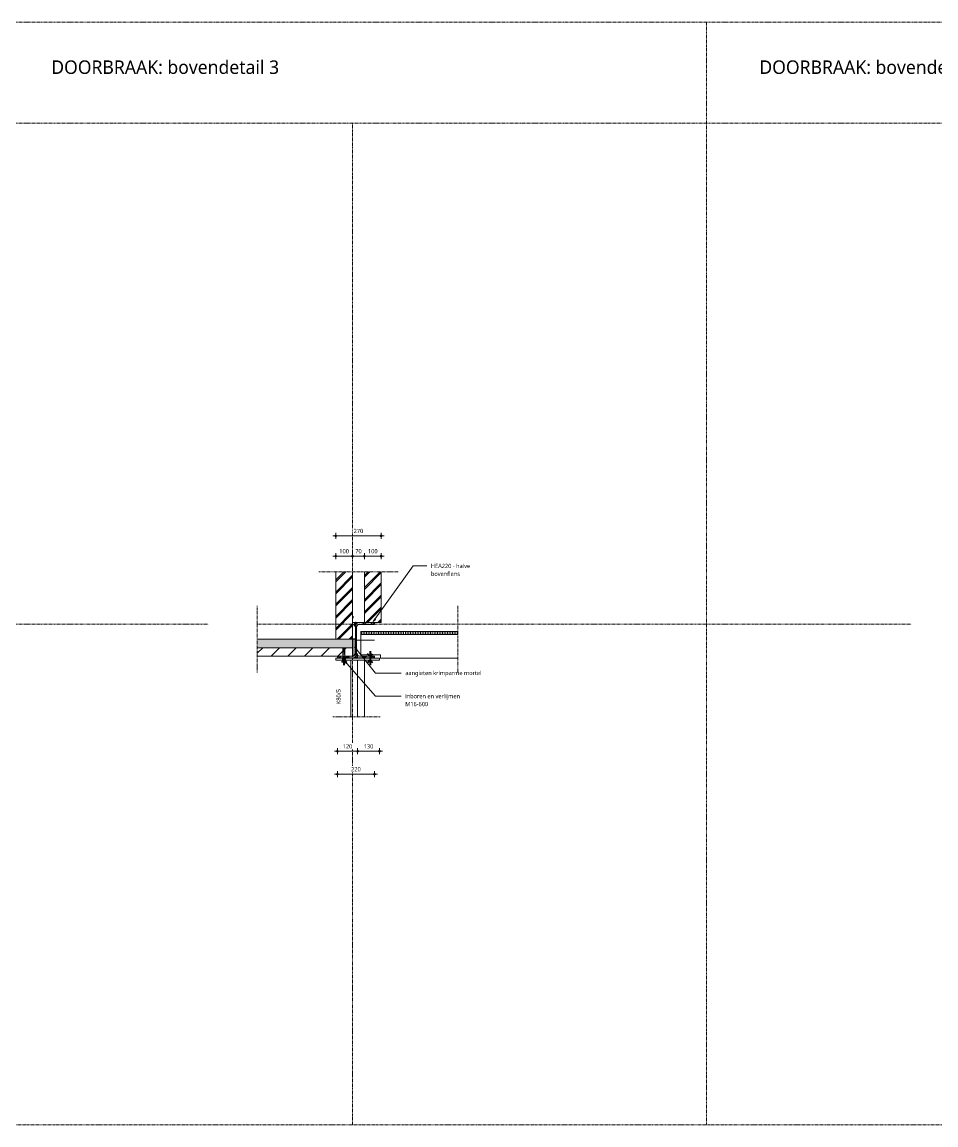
# Model space of a CAD drawing. Header units: millimetres. Extents: x -14163 to 55687, y -143 to 37302.
# Drawn here: x 9627 to 15047, y 14362 to 20902 of the extents above; entities that cross this region are included whole.
import ezdxf

# ---------------------------------------------------------------- set-up
doc = ezdxf.new("R2010")
doc.units = ezdxf.units.MM
doc.linetypes.add('MV_center', pattern=[15, 6, -3, 3, -3])
doc.linetypes.add('MV_hartlijn_staal', pattern=[6.6, 5, -0.8, 0, -0.8])
for name, color, linetype, lineweight in [('A-ANNO-DIMS', 211, 'Continuous', 13), ('A-ANNO-DIMS-10', 211, 'Continuous', 13), ('A-DETL', 90, 'Continuous', 13), ('A-DETL-GENF', 92, 'Continuous', 18), ('G-ANNO-TEXT', 231, 'Continuous', 13)]:
    doc.layers.add(name, color=color, linetype=linetype, lineweight=lineweight)
doc.styles.add('Segoe UI_3', font='segoeui.ttf', dxfattribs={"height": 25})
doc.styles.add('Segoe UI_5', font='segoeui.ttf', dxfattribs={"height": 80})
doc.dimstyles.new('2_5_mm', dxfattribs={"dimscale": 304.8, "dimtxt": 26.184099, "dimasz": 0.032808, "dimexe": 0.059055, "dimexo": 0.0625, "dimgap": 0.029528, "dimtad": 1, "dimdec": 0, "dimzin": 0, "dimdsep": 46, "dimtxsty": 'Segoe UI_3', "dimblk1": 'DOTBLANK', "dimblk2": 'DOTBLANK', "dimsah": 1, "dimcen": 0.09, "dimdle": 0.059055, "dimazin": 0, "dimtfac": 1, "dimtdec": 4, "dimtix": 1, "dimtmove": 0, "dimatfit": 3, "dimfxl": 0.059055, "dimfxlon": 1, "dimtvp": 1, "dimtfill": 1, "dimtolj": 1, "dimtzin": 0, "dimarcsym": 2})
pattern_1 = [(45, (0, 0), (-35.92102, 35.92102), []), (45, (10.16, 0), (-35.92102, 35.92102), [])]

# ---------------------------------------------------------------- blocks, each defined once
blk = doc.blocks.new('28 Staalprofielen- IPE_HEA_HEB 2d - HEA220-V67-Details Constructie')
at = {"layer": 'A-DETL-GENF', "lineweight": 13}
h = blk.add_hatch(dxfattribs=at)
h.set_pattern_fill('FP_148', color=256, style=0, pattern_type=2)
h.set_pattern_definition([(45, (-11607.01, -17236.05), (-25.14472, 25.14472), []), (45, (-11607.01, -17197.95), (-25.14472, 25.14472), [])])
h.paths.add_polyline_path([(110, -105), (110, -94), (21, -93.9), (16.8, -93.4), (12.5, -91.6), (8.8, -88.7), (5.9, -85), (4.1, -80.7), (3.5, -76), (3.5, 76), (4.1, 80.7), (5.9, 85), (8.8, 88.7), (12.5, 91.6), (16.8, 93.4), (21.5, 94), (110, 94), (110, 105), (-20, 105), (-20, 93.8), (-16.8, 93.4), (-12.5, 91.6), (-8.8, 88.7), (-5.9, 85), (-4.1, 80.7), (-3.5, 76), (-3.5, -76), (-4.1, -80.7), (-5.9, -85), (-8.8, -88.7), (-12.5, -91.6), (-13.9, -92.2), (-15.6, -93), (-20, -94), (-110, -94), (-110, -105), (-20, -105)])
at = {"layer": 'A-DETL-GENF'}
for p, q in [((50, 105), (-20, 105)), ((50, 105), (-20, 105)), ((-3.5, 76), (-3.5, 6)), ((-3.5, 76), (-3.5, 6)), ((3.5, -76), (3.5, 76)), ((3.5, 76), (3.5, -76)), ((21.5, 94), (110, 94)), ((110, 94), (21.5, 94)), ((110, 94), (110, 105)), ((110, 105), (110, 94)), ((-3.5, 0), (110, 0)), ((-110, -94), (-110, -105)), ((-110, -105), (-110, -94)), ((-110, -105), (110, -105)), ((110, -105), (-110, -105)), ((110, -94), (21.5, -94)), ((110, -94), (21.5, -94)), ((110, -105), (110, -94)), ((110, -105), (110, -94))]:
    blk.add_line(p, q, dxfattribs=at)
at = {"layer": 'A-DETL-GENF', "linetype": 'MV_hartlijn_staal', "lineweight": 13}
blk.add_line((0, 110), (0, -105), dxfattribs=at)
at = {"layer": 'A-DETL-GENF'}
for centre, start, end in [((-21.5, 76), 0, 85.17037), ((-21.5, 76), 0, 85.10039), ((21.5, 76), 90, 180), ((21.5, 76), 90, 180), ((-21.5, -76), 280.34391, 286.93061), ((-21.5, -76), 291.21295, 294.97068), ((-21.5, -76), 295.09476, 301.54985), ((-21.5, -76), 309.93007, 316.16604), ((-21.5, -76), 312.82622, 315.90013), ((-21.5, -76), 324.95095, 330.7796), ((-21.5, -76), 335.50538, 339.96199), ((-21.5, -76), 345, 345.77984), ((21.5, -76), 180, 270), ((21.5, -76), 180, 270)]:
    blk.add_arc(centre, 18, start, end, dxfattribs=at)
blk = doc.blocks.new('NLRS_00_DI_maskeer - Type 1-4234817-Details Constructie')
at = {"layer": 'A-DETL-GENF', "linetype": 'MV_center'}
blk.add_line((180, 0), (-100, 0), dxfattribs=at)
blk = doc.blocks.new('NLRS_00_DI_maskeer - Type 1-4234821-Details Constructie')
at = {"layer": 'A-DETL-GENF', "linetype": 'MV_center'}
blk.add_line((-100, 0), (370, 0), dxfattribs=at)
blk = doc.blocks.new('28 bout_symbolisch - Type 1-3665017-Details Constructie')
at = {"layer": 'A-DETL-GENF', "lineweight": 35}
for p, q in [((-30, 0), (52.1, 0)), ((0, 0), (-15, 15)), ((0, 0), (-15, -15)), ((22.1, 0), (37.1, 15)), ((22.1, 0), (37.1, -15))]:
    blk.add_line(p, q, dxfattribs=at)
blk = doc.blocks.new('28 bout_symbolisch - Type 1-V68-Details Constructie')
at = {"layer": 'A-DETL-GENF', "lineweight": 35}
for p, q in [((0, 0), (-1.5, 1.5)), ((-1.5, 0), (52.1, 0)), ((0, 0), (-1.5, -1.5)), ((22.1, 0), (37.1, 15)), ((22.1, 0), (37.1, -15))]:
    blk.add_line(p, q, dxfattribs=at)
blk = doc.blocks.new('NLRS_00_DI_maskeer - Type 1-4234822-Details Constructie')
at = {"layer": 'A-DETL-GENF', "linetype": 'MV_center'}
blk.add_line((-100, 0), (295, 0), dxfattribs=at)
blk = doc.blocks.new('NLRS_00_DI_maskeer - Type 1-4234820-Details Constructie')
at = {"layer": 'A-DETL-GENF', "linetype": 'MV_center'}
blk.add_line((295, 0), (-100, 0), dxfattribs=at)
blk = doc.blocks.new('28 snelboutanker 2d - Snelboutanker M12-3577385-Details Constructie')
at = {"layer": 'A-DETL-GENF', "lineweight": 5}
for p, q in [((-10.5, 1.6), (-8.5, 1.6)), ((-10.5, 0), (-10.5, 1.6)), ((10.5, 0), (-10.5, 0)), ((-9.2, 9), (-8.5, 9.4)), ((-9.2, 2), (-9.2, 9)), ((-8.5, 1.6), (-9.2, 2)), ((-8.5, 9.4), (8.5, 9.4)), ((8.5, 1.6), (-8.5, 1.6)), ((-6, 10.7), (-4.7, 12.7)), ((-6, 10.7), (6, 10.7)), ((-6, 10.7), (-6, 9.4)), ((-5, 8.8), (-5, 2.3)), ((-4.7, 13.8), (-4.3, 14.9)), ((-4.7, 13.8), (-4.7, 12.7)), ((-4.7, 13.8), (4.8, 13.8)), ((-4.7, 12.7), (4.8, 12.7)), ((4.4, 14.9), (-4.3, 14.9)), ((4.4, 14.9), (4.8, 13.8)), ((4.8, 12.7), (4.8, 13.8)), ((4.8, 12.7), (6, 10.7)), ((5, 8.8), (5, 2.4)), ((6, 10.7), (6, 9.4)), ((8.5, 9.4), (9.2, 9)), ((9.2, 2), (8.5, 1.6)), ((8.5, 1.6), (10.5, 1.6)), ((9.2, 9), (9.2, 2)), ((10.5, 1.6), (10.5, 0)), ((-6, -38.6), (-6.4, -37.2)), ((-4.9, -37.2), (-6.4, -37.2)), ((-6, 0), (-6, -4.1)), ((-6, -4.1), (-6, 0)), ((-5.5, -5), (-6, -4.1)), ((-6, -4.1), (6, -4.1)), ((-6, -24.2), (-6, -57)), ((-6, -38.6), (-4.9, -38.6)), ((-5.4, -40.2), (-6, -42)), ((-6, -40.2), (-4.1, -40.2)), ((-6, -42), (-4.3, -42)), ((-6, -57), (0.2, -60.2)), ((-6, -57), (6, -57)), ((-5.9, -22.2), (5.9, -22.2)), ((-5.9, -24.2), (-5.9, -22.2)), ((5.9, -24.2), (-5.9, -24.2)), ((-5.9, -46.8), (-5.4, -43.2)), ((5.9, -46.8), (-5.9, -46.8)), ((-5.9, -49.2), (-5.9, -46.8)), ((5.9, -49.2), (-5.9, -49.2)), ((-4.2, -40.7), (-5.6, -40.7)), ((-5.5, -22), (-5.5, -5)), ((-5.5, -5), (5.5, -5)), ((5.5, -22), (-5.5, -22)), ((-5.5, -37.2), (-5.5, -38.6)), ((-5.4, -43.2), (-5.2, -42)), ((-5.3, -31.7), (-5, -30.7)), ((-5.2, 0), (-5.2, -4.1)), ((-5.1, -50), (5.1, -50)), ((1, -24.2), (-5, -24.2)), ((-4.9, -37.2), (-4.9, -38.6)), ((-4.1, -40.2), (-4.6, -42)), ((-3.7, -32.2), (-4.4, -31.4)), ((-4.3, -40.2), (-4.3, -31.6)), ((-4.3, -42), (-3.7, -40.2)), ((-4.1, -31.8), (-4.1, -40.2)), ((-3.7, -40.2), (-3.7, -32.2)), ((-3.6, -31.7), (-3.6, -40.2)), ((-3.6, -40.2), (-3.5, -42)), ((-3.6, -40.2), (6, -40.2)), ((-3.6, -40.7), (5.6, -40.7)), ((-3.5, -42), (3.1, -42)), ((0.2, -60.2), (6, -57)), ((0.8, -38.6), (0.8, -37.2)), ((0.8, -37.2), (5.9, -37.2)), ((5.9, -38.6), (0.8, -38.6)), ((3.1, -42), (3.1, -41.2)), ((3.1, -41.2), (4.8, -41.2)), ((4.4, -42), (4.4, -41.2)), ((6, -42), (4.4, -42)), ((4.8, -41.2), (4.8, -42)), ((5.2, -4.1), (5.2, 0)), ((5.2, -42), (5.4, -43.2)), ((5.3, -24.2), (5.3, -25.2)), ((5.3, -25.2), (6.7, -25.2)), ((5.4, -31.4), (6, -32.2)), ((5.4, -40.2), (6, -42)), ((5.4, -43.2), (5.9, -46.8)), ((5.5, -5), (6, -4.1)), ((5.5, -5), (5.5, -22)), ((5.9, -22.2), (5.9, -24.2)), ((5.9, -37.2), (5.9, -38.6)), ((5.9, -46.8), (5.9, -49.2)), ((6, -4.1), (6, 0)), ((6, -57), (6, -24.2)), ((6.7, -25.2), (6, -28))]:
    blk.add_line(p, q, dxfattribs=at)
for centre, radius, start, end in [((-7.1, 5.1), 4.25, 61.47201, 119.73248), ((-7.4, 5.9), 4.25, 245.00761, 303.43842), ((0, -14.6), 24, 77.93264, 102.02312), ((0, 25.8), 24, 257.97688, 282.06736), ((7.1, 4.8), 4.53, 62.38793, 117.88636), ((7.4, 5.9), 4.25, 235.29136, 294.99239), ((-5.4, -24.8), 0.6, 89.89539, 180), ((-5.1, -49.2), 0.8, 180, 270), ((-3.9, -31), 1.78, 84.99975, 188.23188), ((-5.4, -31.4), 0.356, 150.60842, 288.88202), ((-3.3, -31.2), 2.05, 103.73807, 195.39559), ((-2.9, -31.2), 2.1, 109.43804, 164.24266), ((-4.2, -31.1), 1.91, 354.17594, 78.07813), ((-2.6, -31.4), 0.341, 227.51306, 29.34408), ((5.1, -49.2), 0.8, 270, 0), ((11.1, -31.5), 5.66, 167.26115, 178.85208), ((7.4, -30.7), 1.88, 136.48108, 166.22244)]:
    blk.add_arc(centre, radius, start, end, dxfattribs=at)
for points in [[(-5.3, -31.7), (-4.9, -31.2), (-4.4, -30.8), (-4.3, -31.6)], [(-2.8, -31.7), (-3.2, -31.2), (-3.6, -30.9), (-3.6, -31.7)]]:
    blk.add_open_spline(points, degree=3, dxfattribs=at)
blk = doc.blocks.new('DIMBLOCK113-Details Constructie')
at = {"layer": 'A-ANNO-DIMS-10'}
for p, q in [((11469, 17855.2), (11775, 17855.2)), ((11487, 17855.2), (11487, 17873.2)), ((11487, 17855.2), (11487, 17837.2)), ((11757, 17855.2), (11757, 17873.2)), ((11757, 17855.2), (11757, 17837.2))]:
    blk.add_line(p, q, dxfattribs=at)
for centre in [(11487, 17855.2), (11757, 17855.2)]:
    blk.add_circle(centre, 5, dxfattribs=at)
at = {"layer": 'A-ANNO-DIMS-10', "color": 0, "insert": (11593.4, 17896.8), "char_height": 25, "width": 68.555, "attachment_point": 1, "line_spacing_factor": 1.142579, "style": 'Segoe UI_3', "bg_fill": 3, "box_fill_scale": 1.25, "bg_fill_color": 9, "bg_fill_true_color": 13158600, "bg_fill_transparency": 0}
blk.add_mtext('270', dxfattribs=at)
blk = doc.blocks.new('_DotBlank')
at = {"color": 0, "linetype": 'ByBlock', "lineweight": -2}
blk.add_line((-0.5, 0), (-1, 0), dxfattribs=at)
blk.add_circle((0, 0), 0.5, dxfattribs=at)
blk = doc.blocks.new('DIMBLOCK114-Details Constructie')
at = {"layer": 'A-ANNO-DIMS-10'}
for p, q in [((11469, 17735.2), (11587, 17735.2)), ((11487, 17735.2), (11487, 17753.2)), ((11487, 17735.2), (11487, 17717.2)), ((11587, 17735.2), (11587, 17753.2)), ((11587, 17735.2), (11587, 17717.2))]:
    blk.add_line(p, q, dxfattribs=at)
for centre in [(11487, 17735.2), (11587, 17735.2)]:
    blk.add_circle(centre, 5, dxfattribs=at)
at = {"layer": 'A-ANNO-DIMS-10', "color": 0, "insert": (11508.4, 17776.8), "char_height": 25, "width": 68.555, "attachment_point": 1, "line_spacing_factor": 1.142579, "style": 'Segoe UI_3', "bg_fill": 3, "box_fill_scale": 1.25, "bg_fill_color": 9, "bg_fill_true_color": 13158600, "bg_fill_transparency": 0}
blk.add_mtext('100', dxfattribs=at)
blk = doc.blocks.new('DIMBLOCK115-Details Constructie')
at = {"layer": 'A-ANNO-DIMS-10'}
for p, q in [((11587, 17735.2), (11587, 17753.2)), ((11587, 17735.2), (11657, 17735.2)), ((11587, 17735.2), (11587, 17717.2)), ((11657, 17735.2), (11657, 17753.2)), ((11657, 17735.2), (11657, 17717.2))]:
    blk.add_line(p, q, dxfattribs=at)
for centre in [(11587, 17735.2), (11657, 17735.2)]:
    blk.add_circle(centre, 5, dxfattribs=at)
at = {"layer": 'A-ANNO-DIMS-10', "color": 0, "insert": (11603, 17776.8), "char_height": 25, "width": 45.703, "attachment_point": 1, "line_spacing_factor": 1.142579, "style": 'Segoe UI_3', "bg_fill": 3, "box_fill_scale": 1.25, "bg_fill_color": 9, "bg_fill_true_color": 13158600, "bg_fill_transparency": 0}
blk.add_mtext('70', dxfattribs=at)
blk = doc.blocks.new('DIMBLOCK116-Details Constructie')
at = {"layer": 'A-ANNO-DIMS-10'}
for p, q in [((11657, 17735.2), (11657, 17753.2)), ((11657, 17735.2), (11775, 17735.2)), ((11657, 17735.2), (11657, 17717.2)), ((11757, 17735.2), (11757, 17753.2)), ((11757, 17735.2), (11757, 17717.2))]:
    blk.add_line(p, q, dxfattribs=at)
for centre in [(11657, 17735.2), (11757, 17735.2)]:
    blk.add_circle(centre, 5, dxfattribs=at)
at = {"layer": 'A-ANNO-DIMS-10', "color": 0, "insert": (11678.4, 17776.8), "char_height": 25, "width": 68.555, "attachment_point": 1, "line_spacing_factor": 1.142579, "style": 'Segoe UI_3', "bg_fill": 3, "box_fill_scale": 1.25, "bg_fill_color": 9, "bg_fill_true_color": 13158600, "bg_fill_transparency": 0}
blk.add_mtext('100', dxfattribs=at)
blk = doc.blocks.new('DIMBLOCK117-Details Constructie')
at = {"layer": 'A-ANNO-DIMS-10'}
for p, q in [((11479, 16578.1), (11617, 16578.1)), ((11497, 16578.1), (11497, 16596.1)), ((11497, 16578.1), (11497, 16560.1)), ((11617, 16578.1), (11617, 16596.1)), ((11617, 16578.1), (11617, 16560.1))]:
    blk.add_line(p, q, dxfattribs=at)
for centre in [(11497, 16578.1), (11617, 16578.1)]:
    blk.add_circle(centre, 5, dxfattribs=at)
at = {"layer": 'A-ANNO-DIMS-10', "color": 0, "insert": (11528.4, 16619.7), "char_height": 25, "width": 68.555, "attachment_point": 1, "line_spacing_factor": 1.142579, "style": 'Segoe UI_3', "bg_fill": 3, "box_fill_scale": 1.25, "bg_fill_color": 9, "bg_fill_true_color": 13158600, "bg_fill_transparency": 0}
blk.add_mtext('120', dxfattribs=at)
blk = doc.blocks.new('DIMBLOCK118-Details Constructie')
at = {"layer": 'A-ANNO-DIMS-10'}
for p, q in [((11617, 16578.1), (11617, 16596.1)), ((11617, 16578.1), (11765, 16578.1)), ((11617, 16578.1), (11617, 16560.1)), ((11747, 16578.1), (11747, 16596.1)), ((11747, 16578.1), (11747, 16560.1))]:
    blk.add_line(p, q, dxfattribs=at)
for centre in [(11617, 16578.1), (11747, 16578.1)]:
    blk.add_circle(centre, 5, dxfattribs=at)
at = {"layer": 'A-ANNO-DIMS-10', "color": 0, "insert": (11653.4, 16619.7), "char_height": 25, "width": 68.555, "attachment_point": 1, "line_spacing_factor": 1.142579, "style": 'Segoe UI_3', "bg_fill": 3, "box_fill_scale": 1.25, "bg_fill_color": 9, "bg_fill_true_color": 13158600, "bg_fill_transparency": 0}
blk.add_mtext('130', dxfattribs=at)
blk = doc.blocks.new('DIMBLOCK119-Details Constructie')
at = {"layer": 'A-ANNO-DIMS-10'}
for p, q in [((11479, 16442.3), (11735, 16442.3)), ((11497, 16442.3), (11497, 16460.3)), ((11497, 16442.3), (11497, 16424.3)), ((11717, 16442.3), (11717, 16460.3)), ((11717, 16442.3), (11717, 16424.3))]:
    blk.add_line(p, q, dxfattribs=at)
for centre in [(11497, 16442.3), (11717, 16442.3)]:
    blk.add_circle(centre, 5, dxfattribs=at)
at = {"layer": 'A-ANNO-DIMS-10', "color": 0, "insert": (11578.4, 16484), "char_height": 25, "width": 68.555, "attachment_point": 1, "line_spacing_factor": 1.142579, "style": 'Segoe UI_3', "bg_fill": 3, "box_fill_scale": 1.25, "bg_fill_color": 9, "bg_fill_true_color": 13158600, "bg_fill_transparency": 0}
blk.add_mtext('220', dxfattribs=at)

msp = doc.modelspace()

# ---------------------------------------------------------------- hatches: boundary and pattern name
at = {"layer": 'A-DETL-GENF', "lineweight": 13}
h = msp.add_hatch(dxfattribs=at)
h.set_pattern_fill('FP_125', color=254, style=0, pattern_type=2)
h.set_pattern_definition(pattern_1)
h.paths.add_polyline_path([(11487, 17242.1), (11587, 17242.1), (11587, 17642.6), (11487, 17642.6), (11487, 17292.2)])
h = msp.add_hatch(dxfattribs=at)
h.set_pattern_fill('FP_125', color=254, style=0, pattern_type=2)
h.set_pattern_definition(pattern_1)
h.paths.add_polyline_path([(11757, 17341.1), (11757, 17642.6), (11657, 17642.6), (11657, 17341.1)])
h = msp.add_hatch(dxfattribs=at)
h.set_pattern_fill('FP_121', color=254, style=0, pattern_type=2)
h.set_pattern_definition([(90, (0, 0), (-10, 6e-16), [])])
h.paths.add_polyline_path([(11635.5, 17269.6), (12212, 17269.6), (12212, 17287.6), (11635.5, 17287.6)])
at = {"layer": 'A-DETL-GENF'}
for points in [[(11163.1, 17192.1), (11587, 17192.1), (11587, 17242.1), (11022, 17242.1), (11022, 17192.1)], [(11587, 17142.1), (11591.4, 17143), (11595.4, 17145), (11598.8, 17147.9), (11601.3, 17151.5), (11603, 17155.6), (11603.5, 17160.1), (11603.5, 17242.1), (11587, 17242.1)]]:
    msp.add_hatch(color=9, dxfattribs=at).paths.add_polyline_path(points)
at = {"layer": 'A-DETL-GENF', "lineweight": 13}
h = msp.add_hatch(dxfattribs=at)
h.set_pattern_fill('FP_117', color=250, style=0, pattern_type=2)
h.set_pattern_definition([(45, (0, 0), (-49.49747, 49.49747), [])])
h.paths.add_polyline_path([(11587, 17142.1), (11587, 17192.1), (11022, 17192.1), (11022, 17142.1), (11163.1, 17142.1)])
at = {"layer": 'G-ANNO-TEXT'}
for points in [[(11709.4, 17346.7), (11722.5, 17359.4), (11717.3, 17363.1)], [(11599, 17197.6), (11607.7, 17181.5), (11612.7, 17185.5)], [(11538.4, 17114.4), (11547.9, 17098.8), (11552.6, 17103)]]:
    msp.add_hatch(color=7, dxfattribs=at).paths.add_polyline_path(points)

# ---------------------------------------------------------------- linework, layer by layer
at = {"layer": 'A-DETL', "linetype": 'MV_center', "lineweight": 18}
for p, q in [((9487, 20902.1), (13687, 20902.1)), ((13687, 20902.1), (13687, 14362.1)), ((13687, 20902.1), (13687, 14362.1)), ((13687, 20902.1), (17887, 20902.1)), ((9487, 20302.1), (13687, 20302.1)), ((11587, 17242.1), (11587, 20302.1)), ((13687, 20302.1), (17887, 20302.1)), ((9487, 17332.1), (10732.3, 17332.1)), ((11022, 17332.1), (13687, 17332.1)), ((13687, 17332.1), (14902.3, 17332.1)), ((11587, 14362.1), (11587, 17142.1)), ((13687, 14362.1), (9487, 14362.1)), ((17887, 14362.1), (13687, 14362.1))]:
    msp.add_line(p, q, dxfattribs=at)
at = {"layer": 'A-DETL', "lineweight": 18}
for p, q in [((11487, 17642.6), (11487, 17242.1)), ((11587, 17242.1), (11587, 17642.6)), ((11657, 17642.6), (11657, 17341.1)), ((11757, 17341.1), (11757, 17642.6)), ((11590.5, 17367.1), (11590.5, 17379.8)), ((11657, 17341.1), (11757, 17341.1)), ((12212, 17287.6), (11635.5, 17287.6)), ((11635.5, 17287.6), (11635.5, 17269.6)), ((11635.5, 17269.6), (12212, 17269.6)), ((11635.5, 17269.6), (11635.5, 17149.6)), ((12212, 17269.6), (11635.5, 17269.6)), ((11587, 17242.1), (11022, 17242.1)), ((11587, 17192.1), (11022, 17192.1)), ((11022, 17142.1), (11587, 17142.1)), ((11635.5, 17149.6), (11752.2, 17149.6)), ((11752.2, 17149.6), (11752.2, 17129.6)), ((11747, 17129.6), (11487, 17129.6)), ((11487, 17129.6), (11487, 17118.4)), ((11487, 17118.4), (11747, 17118.4)), ((11577, 16782.6), (11577, 17118.4)), ((11657, 16782.6), (11657, 17118.4)), ((11747, 17118.4), (11747, 17129.6)), ((11752.2, 17129.6), (12212, 17129.6))]:
    msp.add_line(p, q, dxfattribs=at)
at = {"layer": 'A-DETL', "lineweight": 25}
for p, q in [((11603.5, 17242.1), (11587, 17242.1)), ((11587, 17242.1), (11587, 17142.1)), ((11603.5, 17160.1), (11603.5, 17242.1))]:
    msp.add_line(p, q, dxfattribs=at)
at = {"layer": 'A-DETL', "linetype": 'MV_hartlijn_staal'}
for p, q in [((11617, 17158.6), (11617, 17129.6)), ((11617, 17118.4), (11617, 16782.6))]:
    msp.add_line(p, q, dxfattribs=at)
at = {"layer": 'A-DETL', "lineweight": 25}
msp.add_arc((11585.5, 17160.1), 18, 274.78019, 0, dxfattribs=at)
at = {"layer": 'G-ANNO-TEXT', "color": 250}
for p, q in [((11709.4, 17346.7), (11947.1, 17676.9)), ((11947.1, 17676.9), (12026.5, 17676.9)), ((11717.3, 17363.1), (11709.4, 17346.7)), ((11709.4, 17346.7), (11722.5, 17359.4)), ((11722.5, 17359.4), (11717.3, 17363.1)), ((11599, 17197.6), (11607.7, 17181.5)), ((11612.7, 17185.5), (11599, 17197.6)), ((11599, 17197.6), (11722.8, 17042)), ((11607.7, 17181.5), (11612.7, 17185.5)), ((11538.4, 17114.4), (11547.9, 17098.8)), ((11552.6, 17103), (11538.4, 17114.4)), ((11538.4, 17114.4), (11722.8, 16904.7)), ((11547.9, 17098.8), (11552.6, 17103)), ((11722.8, 17042), (11874.5, 17042)), ((11722.8, 16904.7), (11874.5, 16904.7))]:
    msp.add_line(p, q, dxfattribs=at)

# ---------------------------------------------------------------- block references
at = {"layer": 'A-DETL-GENF', "linetype": 'MV_center'}
for name, p in [('NLRS_00_DI_maskeer - Type 1-4234821-Details Constructie', (11487, 17642.6)), ('NLRS_00_DI_maskeer - Type 1-4234817-Details Constructie', (11570.5, 16782.6))]:
    msp.add_blockref(name, p, dxfattribs=at)
for name, p, rotation in [('NLRS_00_DI_maskeer - Type 1-4234820-Details Constructie', (11022, 17340.6), 269.9999999999999), ('NLRS_00_DI_maskeer - Type 1-4234822-Details Constructie', (12212, 17340.6), 270.0000000000001)]:
    msp.add_blockref(name, p, dxfattribs=dict(at, rotation=rotation))
at = {"layer": 'A-DETL-GENF'}
msp.add_blockref('28 Staalprofielen- IPE_HEA_HEB 2d - HEA220-V67-Details Constructie', (11607, 17236.1), dxfattribs=at)
at = {"layer": 'A-DETL-GENF', "lineweight": 35, "rotation": 270}
for name, p in [('28 bout_symbolisch - Type 1-V68-Details Constructie', (11535.5, 17140.6)), ('28 bout_symbolisch - Type 1-3665017-Details Constructie', (11690.5, 17140.6))]:
    msp.add_blockref(name, p, dxfattribs=at)
at = {"layer": 'A-DETL-GENF', "lineweight": 5, "rotation": 180}
msp.add_blockref('28 snelboutanker 2d - Snelboutanker M12-3577385-Details Constructie', (11535.5, 17131.1), dxfattribs=at)

# ---------------------------------------------------------------- texts
at = {"layer": 'G-ANNO-TEXT', "color": 7, "attachment_point": 1}
for s, insert, char_height, width, style in [('DOORBRAAK: bovendetail 3', (9799.8, 20674.5), 80, 1709.198, 'Segoe UI_5'), ('DOORBRAAK: bovendetail 3', (13999.8, 20674.5), 80, 1709.198, 'Segoe UI_5'), ('HEA220 - halve ', (12051.5, 17689.4), 25, 300.633, 'Segoe UI_3'), ('bovenflens', (12051.5, 17642.4), 25, 204.43, 'Segoe UI_3'), ('aangieten krimparme mortel', (11899.5, 17054.5), 25, 536.329, 'Segoe UI_3'), ('inboren en verlijmen ', (11899.5, 16917.2), 25, 399.24, 'Segoe UI_3'), ('M16-600', (11899.5, 16870.2), 25, 171.561, 'Segoe UI_3')]:
    msp.add_mtext(s, dxfattribs=dict(at, insert=insert, char_height=char_height, width=width, style=style))
at = {"layer": 'G-ANNO-TEXT', "color": 7, "insert": (11491.5, 16856.9), "char_height": 25, "width": 111.435, "attachment_point": 1, "rotation": 90, "style": 'Segoe UI_3'}
msp.add_mtext('K80/5', dxfattribs=at)

# ---------------------------------------------------------------- next in the draw order: dimensions: what is measured, and where the dimension line sits
at = {"layer": 'A-ANNO-DIMS'}
for base, p1, p2, override, picture, middle in [((11757, 17855.2), (11487, 17837.2), (11757, 17837.2), {"dimpost": '<>', "dimfxl": 270}, 'DIMBLOCK113-Details Constructie', (11622, 17877.2)), ((11587, 17735.2), (11487, 17717.2), (11587, 17717.2), {"dimpost": '<>', "dimfxl": 100}, 'DIMBLOCK114-Details Constructie', (11537, 17757.2)), ((11617, 16578.1), (11497, 16596.1), (11617, 16596.1), {"dimpost": '<>', "dimfxl": 120}, 'DIMBLOCK117-Details Constructie', (11557, 16600.1)), ((11717, 16442.3), (11497, 16460.3), (11717, 16460.3), {"dimpost": '<>', "dimfxl": 220}, 'DIMBLOCK119-Details Constructie', (11607, 16464.3))]:
    dim = msp.add_linear_dim(base=base, p1=p1, p2=p2, dimstyle='2_5_mm', override=override, dxfattribs=at)
    dim.commit()
    dim.dimension.update_dxf_attribs({"geometry": picture, "text_midpoint": middle})

# ---------------------------------------------------------------- next in the draw order: dimensions: what is measured, and where the dimension line sits
for base, p1, p2, override, picture, middle in [((11657, 17735.2), (11587, 17717.2), (11657, 17717.2), {"dimpost": '<>', "dimfxl": 70}, 'DIMBLOCK115-Details Constructie', (11622, 17757.2)), ((11747, 16578.1), (11617, 16596.1), (11747, 16596.1), {"dimpost": '<>', "dimfxl": 130}, 'DIMBLOCK118-Details Constructie', (11682, 16600.1))]:
    dim = msp.add_linear_dim(base=base, p1=p1, p2=p2, dimstyle='2_5_mm', override=override, dxfattribs=at)
    dim.commit()
    dim.dimension.update_dxf_attribs({"geometry": picture, "text_midpoint": middle})

# ---------------------------------------------------------------- next in the draw order: dimensions: what is measured, and where the dimension line sits
dim = msp.add_linear_dim(base=(11757, 17735.2), p1=(11657, 17717.2), p2=(11757, 17717.2), dimstyle='2_5_mm', override={"dimpost": '<>', "dimfxl": 100}, dxfattribs=at)
dim.commit()
dim.dimension.update_dxf_attribs({"geometry": 'DIMBLOCK116-Details Constructie', "text_midpoint": (11707, 17757.2)})

doc.saveas('drawing.dxf')
